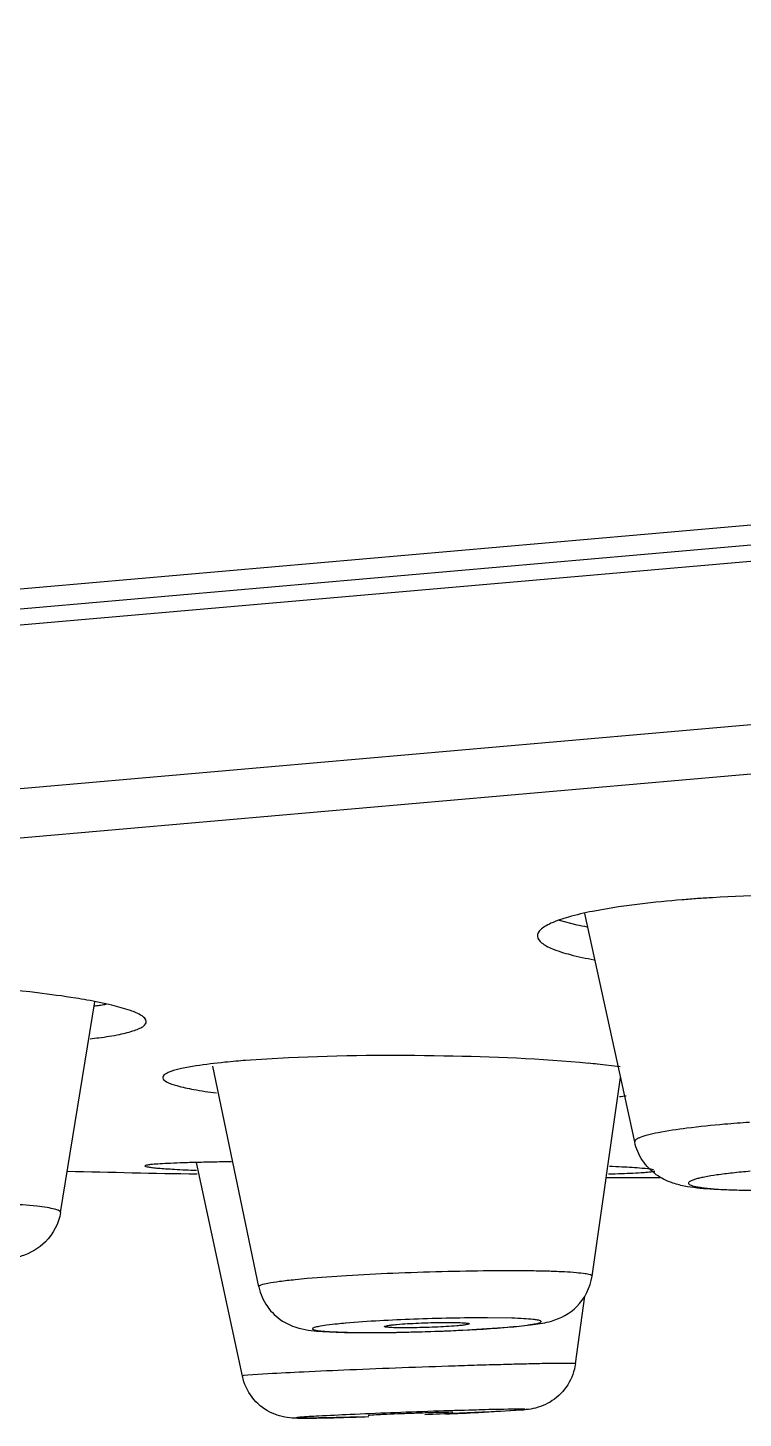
# Model space of a CAD drawing. Extents: x -7342 to 109, y -2615 to 214.
# Drawn here: x -5336.1 to -5329.34, y -2318.82 to -2305.71 of the extents above; entities that cross this region are included whole.
import ezdxf

# ---------------------------------------------------------------- set-up
doc = ezdxf.new("R2010")
doc.units = 0
doc.header["$LTSCALE"] = 7
doc.layers.get('0').update_dxf_attribs({"color": 2, "linetype": 'CONTINUOUS'})
doc.layers.add('DWG', color=7, linetype='CONTINUOUS')

msp = doc.modelspace()

# ---------------------------------------------------------------- linework, layer by layer
at = {"color": 7, "linetype": 'Continuous'}
for p, q in [((-5356.054, -2313.081), (-5271.775, -2305.707)), ((-5271.722, -2307.248), (-5355.839, -2314.607)), ((-5272.075, -2307.744), (-5355.405, -2315.034)), ((-5330.369, -2316.218), (-5330.84, -2314.062)), ((-5330.522, -2314.001), (-5330.768, -2314.043)), ((-5331.083, -2314.125), (-5330.916, -2314.169)), ((-5335.788, -2316.884), (-5335.463, -2314.897)), ((-5333.637, -2315.425), (-5334.044, -2315.45)), ((-5333.916, -2317.585), (-5334.352, -2315.503)), ((-5330.507, -2315.51), (-5330.722, -2315.485)), ((-5330.772, -2317.486), (-5330.502, -2315.611)), ((-5334.072, -2318.427), (-5334.504, -2316.413)), ((-5330.929, -2318.311), (-5330.84, -2317.672)), ((-5331.529, -2317.881), (-5331.757, -2317.878)), ((-5331.862, -2317.986), (-5331.565, -2317.965)), ((-5334.057, -2318.423), (-5334.072, -2318.427)), ((-5334.019, -2318.419), (-5334.057, -2318.423)), ((-5333.83, -2318.406), (-5334.019, -2318.419)), ((-5333.529, -2318.816), (-5333.554, -2318.819)), ((-5332.885, -2318.797), (-5332.872, -2318.795)), ((-5332.086, -2318.767), (-5332.099, -2318.769)), ((-5331.845, -2318.77), (-5331.442, -2318.747)), ((-5331.442, -2318.747), (-5331.417, -2318.745))]:
    msp.add_line(p, q, dxfattribs=at)
for centre, radius, start, end in [((-5329.427, -2321.367), 7.447, 96.8854, 98.4562), ((-5328.876, -2327.07), 13.178, 93.3036, 93.9156), ((-5330.222, -2311.051), 3.194, 257.4573, 259.2106), ((-5335.991, -2310.896), 4.072, 277.3924, 277.6065), ((-5335.945, -2311.239), 3.727, 277.5999, 278.287), ((-5335.87, -2311.75), 3.21, 278.2815, 279.1925), ((-5336.018, -2310.783), 4.491, 276.5055, 277.5821), ((-5333.31, -2324.859), 9.438, 94.4584, 94.9915), ((-5331.734, -2325.391), 9.958, 84.1649, 84.628), ((-5331.136, -2310.246), 5.579, 276.4201, 277.07), ((-5328.346, -2329.536), 13.535, 93.9856, 94.9734), ((-5331.243, -2330.592), 14.157, 86.949, 87.4259), ((-5330.786, -2116.555), 200, 268.58529, 268.93633), ((-5330.786, -2116.555), 200, 270.04365, 270.18824), ((-5331.032, -2301.02), 15.505, 271.5325, 271.9963), ((-5332.704, -2326.161), 8.686, 94.9877, 95.7414), ((-5332.578, -2323.873), 5.967, 94.9877, 95.7414), ((-5332.888, -2302.195), 15.822, 270.082, 271.0931), ((-5332.95, -2298.425), 19.592, 271.0647, 272.0468), ((-5332.099, -2311.846), 6.142, 274.9888, 275.4868), ((-5332.001, -2312.87), 5.114, 275.4934, 275.7747), ((-5334.541, -2260.534), 58.299, 272.34708, 272.65093)]:
    msp.add_arc(centre, radius, start, end, dxfattribs=at)
for points, knots in [([(-5329.776, -2313.923), (-5329.824, -2313.927), (-5330.006, -2313.94), (-5330.187, -2313.958), (-5330.32, -2313.974)], [0, 0, 0, 0, 605.597101, 2303.043387, 2303.043387, 2303.043387, 2303.043387]), ([(-5327.401, -2313.956), (-5327.754, -2313.917), (-5328.5, -2313.879), (-5329.246, -2313.892), (-5329.636, -2313.914)], [0, 0, 0, 0, 1102.301656, 2310.244533, 2310.244533, 2310.244533, 2310.244533]), ([(-5330.768, -2314.043), (-5330.844, -2314.058), (-5330.977, -2314.089), (-5331.127, -2314.138), (-5331.214, -2314.183), (-5331.263, -2314.217), (-5331.289, -2314.256), (-5331.287, -2314.279)], [0, 0, 0, 0, 1962.710043, 3432.964528, 3980.90019, 4410.033161, 4988.297723, 4988.297723, 4988.297723, 4988.297723]), ([(-5331.287, -2314.279), (-5331.284, -2314.303), (-5331.254, -2314.338), (-5331.201, -2314.372), (-5331.111, -2314.413), (-5330.96, -2314.458), (-5330.827, -2314.486), (-5330.752, -2314.499)], [0, 0, 0, 0, 599.369264, 1042.467142, 1599.416151, 3065.916583, 4989.596181, 4989.596181, 4989.596181, 4989.596181]), ([(-5336.006, -2314.812), (-5336.394, -2314.766), (-5337.195, -2314.709), (-5337.998, -2314.695), (-5338.409, -2314.703)], [0, 0, 0, 0, 1098.630291, 2256.253917, 2256.253917, 2256.253917, 2256.253917]), ([(-5335.539, -2314.88), (-5335.574, -2314.873), (-5335.729, -2314.847), (-5335.885, -2314.827), (-5336.006, -2314.812)], [0, 0, 0, 0, 516.203756, 2268.439463, 2268.439463, 2268.439463, 2268.439463]), ([(-5334.979, -2315.081), (-5334.981, -2315.059), (-5335.035, -2315.013), (-5335.145, -2314.971), (-5335.322, -2314.921), (-5335.46, -2314.894), (-5335.539, -2314.88)], [0, 0, 0, 0, 426.195908, 1226.314006, 2434.564164, 4029.396864, 4029.396864, 4029.396864, 4029.396864]), ([(-5335.425, -2315.235), (-5335.36, -2315.227), (-5335.247, -2315.209), (-5335.118, -2315.178), (-5335.042, -2315.148), (-5335.001, -2315.126), (-5334.977, -2315.098), (-5334.979, -2315.081)], [0, 0, 0, 0, 1994.490391, 3472.227877, 4011.244696, 4422.555366, 4937.197185, 4937.197185, 4937.197185, 4937.197185]), ([(-5330.802, -2315.477), (-5331.256, -2315.434), (-5332.202, -2315.396), (-5333.149, -2315.402), (-5333.637, -2315.425)], [0, 0, 0, 0, 1104.668754, 2288.64428, 2288.64428, 2288.64428, 2288.64428]), ([(-5334.509, -2315.501), (-5334.555, -2315.508), (-5334.635, -2315.523), (-5334.726, -2315.545), (-5334.779, -2315.567), (-5334.807, -2315.582), (-5334.824, -2315.601), (-5334.823, -2315.613)], [0, 0, 0, 0, 2016.129184, 3496.903878, 4035.343132, 4444.518868, 4944.741907, 4944.741907, 4944.741907, 4944.741907]), ([(-5334.132, -2315.457), (-5334.167, -2315.46), (-5334.293, -2315.472), (-5334.419, -2315.487), (-5334.509, -2315.501)], [0, 0, 0, 0, 639.504214, 2278.57371, 2278.57371, 2278.57371, 2278.57371]), ([(-5334.823, -2315.613), (-5334.822, -2315.63), (-5334.77, -2315.664), (-5334.674, -2315.693), (-5334.512, -2315.729), (-5334.388, -2315.747), (-5334.316, -2315.756)], [0, 0, 0, 0, 387.966042, 1179.141556, 2402.582952, 4036.559052, 4036.559052, 4036.559052, 4036.559052]), ([(-5329.52, -2316.052), (-5329.639, -2316.062), (-5329.849, -2316.084), (-5330.092, -2316.119), (-5330.239, -2316.151), (-5330.303, -2316.169), (-5330.34, -2316.186), (-5330.36, -2316.197), (-5330.371, -2316.211), (-5330.369, -2316.218)], [0, 0, 0, 0, 2764.870996, 4899.023193, 5678.114113, 6248.366622, 6453.845182, 6607.539735, 6788.536143, 6788.536143, 6788.536143, 6788.536143]), ([(-5329.345, -2316.676), (-5329.449, -2316.674), (-5329.636, -2316.668), (-5329.863, -2316.647), (-5330.036, -2316.603), (-5330.177, -2316.53), (-5330.305, -2316.399), (-5330.356, -2316.281), (-5330.369, -2316.218)], [0, 0, 0, 0, 1503.525532, 2691.409585, 3292.788471, 4063.891053, 4954.274365, 5875.047301, 5875.047301, 5875.047301, 5875.047301]), ([(-5334.173, -2316.406), (-5334.234, -2316.407), (-5334.349, -2316.408), (-5334.512, -2316.412), (-5334.652, -2316.416), (-5334.77, -2316.421), (-5334.862, -2316.426), (-5334.928, -2316.431), (-5334.969, -2316.436), (-5334.985, -2316.44), (-5334.991, -2316.443), (-5334.991, -2316.445)], [0, 0, 0, 0, 1888.068996, 3569.980518, 5026.966064, 6241.458993, 7200.540662, 7893.036952, 8312.362956, 8420.20532, 8466.863969, 8466.863969, 8466.863969, 8466.863969]), ([(-5334.991, -2316.445), (-5334.991, -2316.448), (-5334.976, -2316.451), (-5334.955, -2316.456), (-5334.914, -2316.461), (-5334.861, -2316.466), (-5334.791, -2316.471), (-5334.671, -2316.479), (-5334.574, -2316.483), (-5334.505, -2316.486)], [0, 0, 0, 0, 132.970396, 467.422086, 1010.10598, 1759.781425, 2711.25047, 3857.765072, 6706.582739, 6706.582739, 6706.582739, 6706.582739]), ([(-5330.191, -2316.48), (-5330.227, -2316.473), (-5330.326, -2316.465), (-5330.426, -2316.458), (-5330.49, -2316.455)], [0, 0, 0, 0, 830.39079, 2305.536882, 2305.536882, 2305.536882, 2305.536882]), ([(-5330.492, -2316.516), (-5330.421, -2316.514), (-5330.329, -2316.51), (-5330.224, -2316.501), (-5330.19, -2316.497), (-5330.178, -2316.493)], [0, 0, 0, 0, 2169.426113, 2840.508406, 3225.838352, 3225.838352, 3225.838352, 3225.838352]), ([(-5329.278, -2316.495), (-5329.334, -2316.5), (-5329.439, -2316.51), (-5329.584, -2316.528), (-5329.687, -2316.545), (-5329.755, -2316.559), (-5329.794, -2316.569), (-5329.824, -2316.579), (-5329.845, -2316.589), (-5329.859, -2316.597), (-5329.863, -2316.611), (-5329.852, -2316.621), (-5329.825, -2316.633), (-5329.783, -2316.642), (-5329.732, -2316.65), (-5329.658, -2316.659), (-5329.548, -2316.667), (-5329.398, -2316.672), (-5329.159, -2316.675), (-5328.839, -2316.67), (-5328.578, -2316.656), (-5328.446, -2316.647)], [0, 0, 0, 0, 1463.149379, 2735.108165, 3766.672957, 4182.375197, 4526.971794, 4798.938618, 4998.348791, 5129.148082, 5212.950047, 5312.359213, 5471.964461, 6007.147605, 6383.495394, 6829.556367, 7916.955199, 9233.491322, 10735.220866, 14083.353989, 17508.302912, 17508.302912, 17508.302912, 17508.302912]), ([(-5335.788, -2316.884), (-5335.787, -2316.877), (-5335.809, -2316.86), (-5335.85, -2316.851), (-5335.923, -2316.835), (-5336.069, -2316.818), (-5336.311, -2316.8), (-5336.656, -2316.788), (-5337.055, -2316.783), (-5337.476, -2316.787), (-5337.889, -2316.799), (-5338.158, -2316.812), (-5338.285, -2316.821)], [0, 0, 0, 0, 74.246995, 239.837691, 507.607757, 875.482773, 1884.060956, 3192.434792, 4702.629423, 6300.636802, 7866.198499, 9280.632729, 9280.632729, 9280.632729, 9280.632729]), ([(-5335.788, -2316.884), (-5335.805, -2316.986), (-5335.9, -2317.172), (-5336.131, -2317.301), (-5336.349, -2317.34), (-5336.481, -2317.354), (-5336.551, -2317.36)], [0, 0, 0, 0, 1289.251712, 2386.48923, 3148.146992, 4023.644302, 4023.644302, 4023.644302, 4023.644302]), ([(-5333.573, -2317.519), (-5333.623, -2317.524), (-5333.709, -2317.534), (-5333.817, -2317.549), (-5333.881, -2317.564), (-5333.91, -2317.574), (-5333.917, -2317.582), (-5333.916, -2317.585)], [0, 0, 0, 0, 2102.947287, 3650.983136, 4595.807578, 4842.287278, 4963.875327, 4963.875327, 4963.875327, 4963.875327]), ([(-5330.772, -2317.486), (-5330.771, -2317.479), (-5330.802, -2317.467), (-5330.845, -2317.461), (-5330.931, -2317.451), (-5331.041, -2317.444), (-5331.183, -2317.438), (-5331.418, -2317.434), (-5331.757, -2317.434), (-5332.193, -2317.442), (-5332.643, -2317.457), (-5333.067, -2317.478), (-5333.336, -2317.497), (-5333.459, -2317.508)], [0, 0, 0, 0, 75.544494, 269.238815, 586.771224, 1022.458115, 1567.607405, 2210.282214, 3731.395354, 5454.414625, 7230.022931, 8904.439996, 10332.516309, 10332.516309, 10332.516309, 10332.516309]), ([(-5331.537, -2317.964), (-5331.467, -2317.958), (-5331.339, -2317.945), (-5331.12, -2317.911), (-5330.884, -2317.785), (-5330.787, -2317.591), (-5330.772, -2317.486)], [0, 0, 0, 0, 878.32149, 1609.706116, 2748.84414, 4082.109023, 4082.109023, 4082.109023, 4082.109023]), ([(-5333.916, -2317.585), (-5333.902, -2317.651), (-5333.848, -2317.778), (-5333.707, -2317.912), (-5333.556, -2317.977), (-5333.425, -2317.998), (-5333.308, -2318.007), (-5333.122, -2318.016), (-5332.973, -2318.017), (-5332.865, -2318.017)], [0, 0, 0, 0, 1092.697383, 2164.303016, 3084.034819, 3714.945851, 4300.697295, 4991.90736, 6734.043837, 6734.043837, 6734.043837, 6734.043837]), ([(-5331.757, -2317.878), (-5331.99, -2317.877), (-5332.437, -2317.887), (-5332.883, -2317.91), (-5333.097, -2317.929)], [0, 0, 0, 0, 1191.824252, 2293.142692, 2293.142692, 2293.142692, 2293.142692]), ([(-5331.487, -2317.958), (-5331.452, -2317.954), (-5331.403, -2317.949), (-5331.343, -2317.94), (-5331.309, -2317.934), (-5331.283, -2317.929), (-5331.265, -2317.923), (-5331.253, -2317.919), (-5331.25, -2317.909), (-5331.262, -2317.905), (-5331.276, -2317.9), (-5331.3, -2317.896), (-5331.347, -2317.891), (-5331.424, -2317.885), (-5331.491, -2317.882), (-5331.529, -2317.881)], [0, 0, 0, 0, 2431.521446, 3404.33406, 4202.286776, 4818.27832, 5251.671784, 5508.124706, 5634.199213, 5834.875914, 6205.523576, 6756.977337, 7489.915329, 9480.580424, 12119.434987, 12119.434987, 12119.434987, 12119.434987]), ([(-5333.175, -2317.936), (-5333.209, -2317.94), (-5333.266, -2317.946), (-5333.345, -2317.958), (-5333.381, -2317.965), (-5333.415, -2317.977), (-5333.406, -2317.988), (-5333.393, -2317.991), (-5333.374, -2317.996), (-5333.334, -2318.001), (-5333.267, -2318.007), (-5333.167, -2318.012), (-5333.043, -2318.015), (-5332.842, -2318.017), (-5332.562, -2318.014), (-5332.214, -2318.004), (-5331.977, -2317.993), (-5331.862, -2317.986)], [0, 0, 0, 0, 779.856716, 1358.952437, 1718.354391, 1860.722739, 1908.893149, 2004.189094, 2154.016246, 2359.305552, 2933.105363, 3710.652808, 4671.565493, 5788.251742, 8361.58638, 11143.066433, 13821.34345, 13821.34345, 13821.34345, 13821.34345]), ([(-5332.731, -2317.96), (-5332.731, -2317.957), (-5332.716, -2317.953), (-5332.698, -2317.949), (-5332.659, -2317.944), (-5332.631, -2317.942), (-5332.615, -2317.94)], [0, 0, 0, 0, 289.878933, 1076.280234, 2355.17427, 4066.758341, 4066.758341, 4066.758341, 4066.758341]), ([(-5332.047, -2317.954), (-5332.115, -2317.959), (-5332.222, -2317.965), (-5332.367, -2317.97), (-5332.478, -2317.972), (-5332.575, -2317.972), (-5332.645, -2317.971), (-5332.688, -2317.968), (-5332.711, -2317.966), (-5332.723, -2317.964), (-5332.731, -2317.962), (-5332.731, -2317.96)], [0, 0, 0, 0, 2542.071792, 3997.020259, 5412.452538, 6666.671941, 7652.776313, 8018.481543, 8288.020399, 8457.180726, 8528.667366, 8528.667366, 8528.667366, 8528.667366]), ([(-5332.615, -2317.94), (-5332.546, -2317.934), (-5332.439, -2317.928), (-5332.293, -2317.923), (-5332.182, -2317.921), (-5332.084, -2317.921), (-5332.014, -2317.923), (-5331.972, -2317.926), (-5331.95, -2317.928), (-5331.939, -2317.93), (-5331.931, -2317.933), (-5331.931, -2317.934)], [0, 0, 0, 0, 2560.20055, 4024.693425, 5446.995393, 6703.428536, 7685.641237, 8046.92093, 8310.338511, 8472.045028, 8536.240047, 8536.240047, 8536.240047, 8536.240047]), ([(-5332.25, -2318.005), (-5332.185, -2318.003), (-5331.947, -2317.993), (-5331.709, -2317.979), (-5331.537, -2317.964)], [0, 0, 0, 0, 630.685704, 2297.399914, 2297.399914, 2297.399914, 2297.399914]), ([(-5331.931, -2317.934), (-5331.932, -2317.937), (-5331.946, -2317.94), (-5331.965, -2317.945), (-5332.003, -2317.949), (-5332.031, -2317.952), (-5332.047, -2317.954)], [0, 0, 0, 0, 313.41054, 1110.480315, 2383.678551, 4075.02991, 4075.02991, 4075.02991, 4075.02991]), ([(-5330.929, -2318.311), (-5330.929, -2318.31), (-5330.939, -2318.31), (-5330.951, -2318.308), (-5330.978, -2318.308), (-5331.012, -2318.307), (-5331.057, -2318.308), (-5331.135, -2318.308), (-5331.254, -2318.31), (-5331.42, -2318.314), (-5331.614, -2318.319), (-5331.832, -2318.325), (-5332.151, -2318.335), (-5332.561, -2318.35), (-5333.039, -2318.368), (-5333.461, -2318.387), (-5333.718, -2318.4), (-5333.83, -2318.406)], [0, 0, 0, 0, 24.403882, 96.565513, 217.105085, 385.116073, 599.395901, 858.719585, 1505.64258, 2308.661068, 3247.412717, 4297.218576, 5431.080696, 7831.538953, 10201.317822, 12296.135891, 13900.012892, 13900.012892, 13900.012892, 13900.012892]), ([(-5330.929, -2318.311), (-5330.938, -2318.381), (-5330.988, -2318.517), (-5331.135, -2318.668), (-5331.293, -2318.733), (-5331.387, -2318.743), (-5331.417, -2318.746)], [0, 0, 0, 0, 1216.869438, 2429.889796, 3567.107113, 4084.709527, 4084.709527, 4084.709527, 4084.709527]), ([(-5332.97, -2318.813), (-5333.086, -2318.816), (-5333.245, -2318.821), (-5333.434, -2318.824), (-5333.536, -2318.825), (-5333.661, -2318.823), (-5333.825, -2318.777), (-5333.993, -2318.637), (-5334.057, -2318.499), (-5334.072, -2318.427)], [0, 0, 0, 0, 1818.474742, 2487.088602, 2978.026918, 3418.77872, 4439.876186, 5586.084462, 6739.332218, 6739.332218, 6739.332218, 6739.332218]), ([(-5333.554, -2318.819), (-5333.599, -2318.825), (-5333.314, -2318.823), (-5333.195, -2318.819), (-5332.981, -2318.813), (-5332.877, -2318.81)], [0, 0, 0, 0, 646.028319, 1739.935833, 3203.829455, 3203.829455, 3203.829455, 3203.829455]), ([(-5331.417, -2318.745), (-5331.355, -2318.737), (-5331.729, -2318.743), (-5331.884, -2318.748), (-5332.292, -2318.76), (-5332.663, -2318.774), (-5333.028, -2318.789), (-5333.311, -2318.803), (-5333.47, -2318.811), (-5333.529, -2318.816)], [0, 0, 0, 0, 595.117327, 1527.961185, 2727.803683, 4025.435737, 5237.916127, 6194.152979, 6759.433034, 6759.433034, 6759.433034, 6759.433034]), ([(-5332.872, -2318.795), (-5332.817, -2318.79), (-5332.719, -2318.786), (-5332.572, -2318.78), (-5332.436, -2318.775), (-5332.322, -2318.771), (-5332.24, -2318.769), (-5332.188, -2318.767), (-5332.146, -2318.767), (-5332.118, -2318.766), (-5332.101, -2318.766), (-5332.093, -2318.766), (-5332.089, -2318.767), (-5332.086, -2318.767), (-5332.086, -2318.767)], [0, 0, 0, 0, 2332.962011, 4200.234682, 6233.003529, 8170.25341, 9024.150187, 9763.330575, 10364.880261, 10808.328239, 10966.459215, 11080.324774, 11148.626403, 11171.48822, 11171.48822, 11171.48822, 11171.48822]), ([(-5331.417, -2318.746), (-5331.534, -2318.756), (-5331.846, -2318.77), (-5332.157, -2318.784), (-5332.351, -2318.792)], [0, 0, 0, 0, 866.541256, 2299.392295, 2299.392295, 2299.392295, 2299.392295])]:
    msp.add_open_spline(points, degree=3, knots=knots, dxfattribs=at)
at = {"layer": 'DWG'}
for p, q in [((-5356.29, -2312.761), (-5280.06, -2306.091)), ((-5280.204, -2306.295), (-5345.598, -2312.016))]:
    msp.add_line(p, q, dxfattribs=at)

doc.saveas('drawing.dxf')
